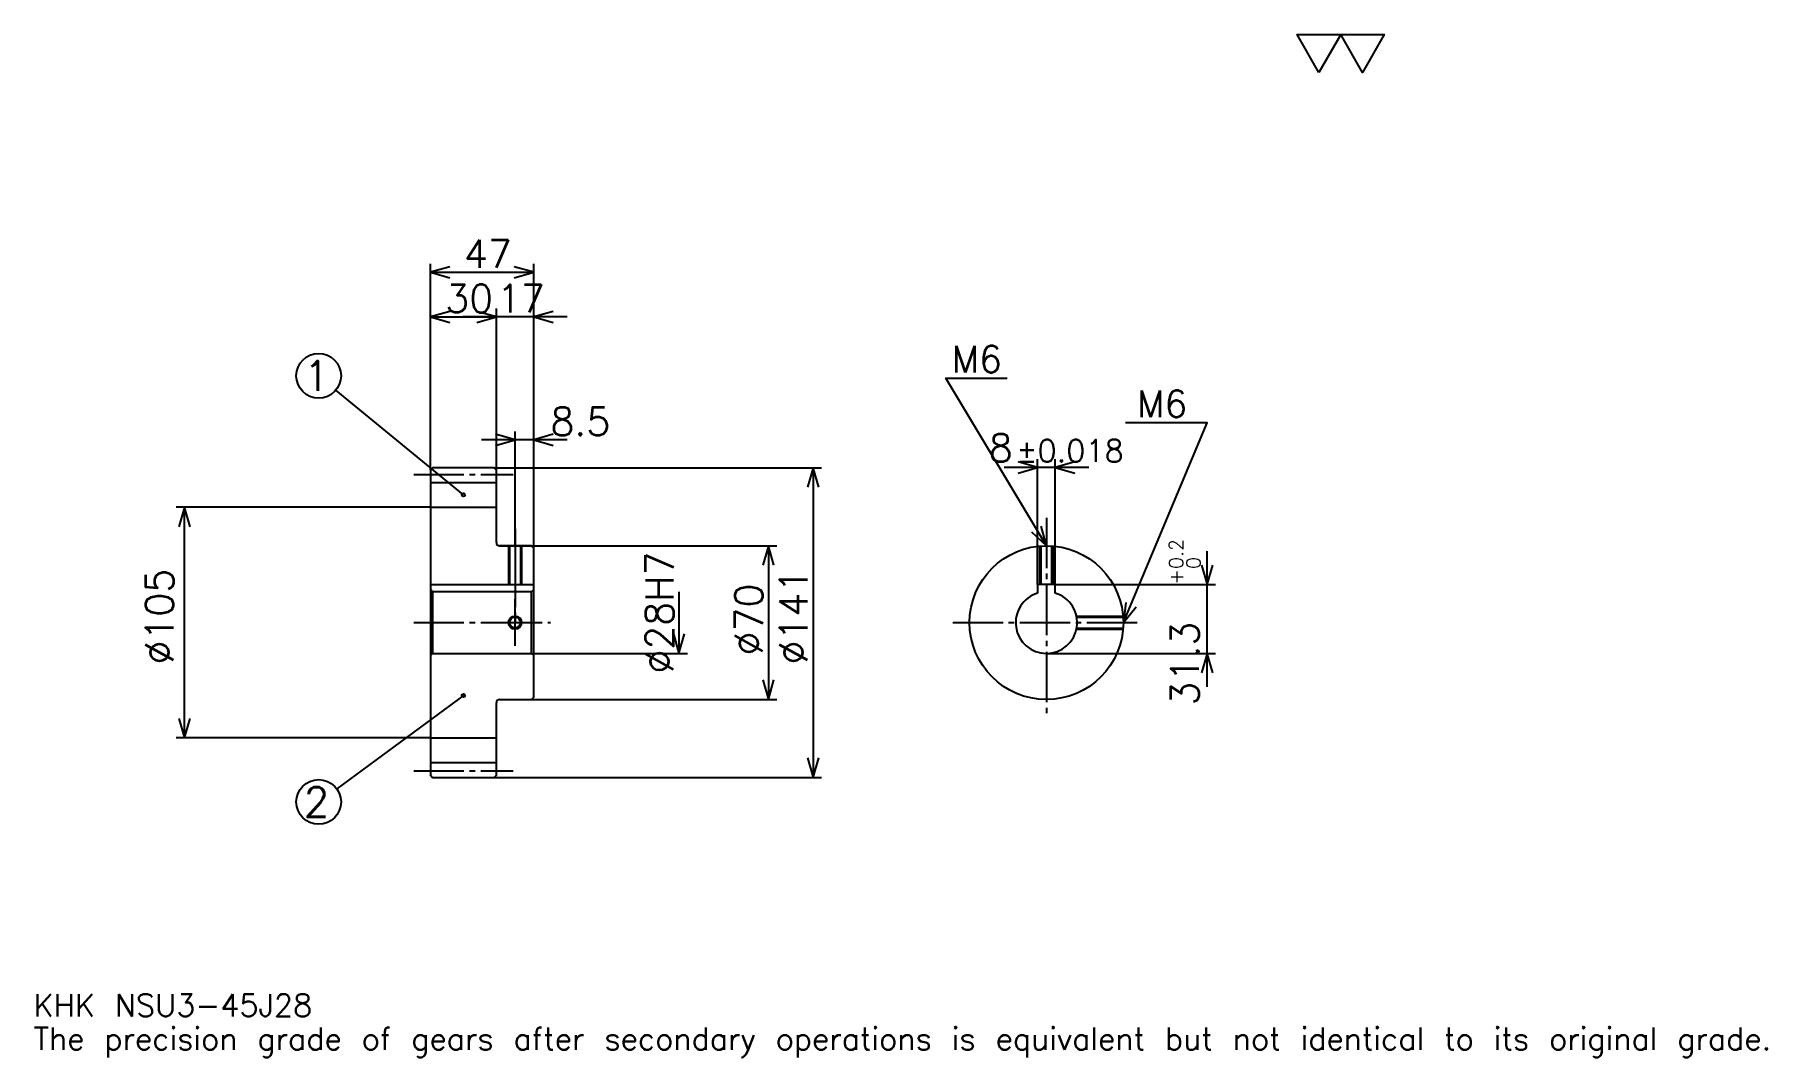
# Model space of a CAD drawing. Extents: x 26 to 815, y 9 to 475.
import ezdxf

# ---------------------------------------------------------------- set-up
doc = ezdxf.new("R2010")
doc.units = 0
doc.linetypes.add('DASHDOT', pattern=[30.521738, 22.891304, -2.543478, 2.543478, -2.543478])
doc.layers.get('0').update_dxf_attribs({"linetype": 'CONTINUOUS'})
doc.layers.add('DASHDOT', color=6, linetype='DASHDOT')
doc.styles.add('KANJI', font='TXT', dxfattribs={"bigfont": 'BIGFONT'})

msp = doc.modelspace()

# ---------------------------------------------------------------- linework, layer by layer
at = {"color": 5}
for p, q in [((206.021729, 277.793488), (206.021729, 370.630432)), ((206.021729, 366.815216), (253.021729, 366.815216)), ((253.021729, 277.793488), (253.021729, 370.630432)), ((236.021729, 277.793488), (236.021729, 350.282623)), ((206.021729, 346.467407), (236.021729, 346.467407)), ((268.282593, 346.467407), (220.760864, 346.467407)), ((221.021729, 265.418488), (163.005768, 313.195496)), ((244.521729, 277.793488), (244.521729, 294.326111)), ((268.282593, 290.510864), (229.260864, 290.510864)), ((206.021729, 276.793488), (206.021729, 277.793488)), ((235.021729, 277.793488), (253.021729, 277.793488)), ((236.021729, 276.793488), (236.021729, 277.793488)), ((244.521729, 242.293488), (244.521729, 277.793488)), ((244.521729, 242.293488), (244.521729, 277.793488)), ((253.021729, 277.793488), (384.010864, 277.793488)), ((253.021729, 241.293488), (253.021729, 277.793488)), ((380.195648, 277.793488), (380.195648, 136.793488)), ((505.673889, 277.902191), (467.152161, 277.902191)), ((482.413025, 224.593491), (482.413025, 281.717407)), ((490.413025, 224.593491), (490.413025, 281.717407)), ((206.021729, 259.793488), (90.293472, 259.793488)), ((94.108688, 154.793488), (94.108688, 259.793488)), ((237.521729, 242.293488), (253.021729, 242.293488)), ((253.021729, 242.293488), (363.663025, 242.293488)), ((359.847809, 242.293488), (359.847809, 172.293488)), ((559.565186, 178.032623), (559.565186, 239.854355)), ((319.152161, 221.293488), (319.152161, 193.293488)), ((490.413025, 224.593491), (563.380371, 224.593491)), ((253.021729, 193.293488), (322.967377, 193.293488)), ((486.413025, 193.293488), (563.380371, 193.293488)), ((221.021729, 174.043488), (163.349609, 131.649719)), ((237.521729, 172.293488), (253.021729, 172.293488)), ((253.021729, 172.293488), (363.663025, 172.293488)), ((206.021729, 154.793488), (90.293472, 154.793488)), ((235.021729, 136.793488), (253.021729, 136.793488)), ((253.021729, 136.793488), (384.010864, 136.793488))]:
    msp.add_line(p, q, dxfattribs=at)
at = {"color": 4}
for p, q in [((206.021729, 271.043488), (236.021729, 271.043488)), ((206.021729, 259.793488), (236.021729, 259.793488)), ((206.021729, 224.593491), (253.021729, 224.593491)), ((207.021729, 221.293488), (207.021729, 193.293488)), ((252.021729, 221.293488), (253.021729, 222.293488)), ((252.021729, 193.293488), (253.021729, 192.293488)), ((206.021729, 154.793488), (236.021729, 154.793488)), ((206.021729, 143.543488), (236.021729, 143.543488))]:
    msp.add_line(p, q, dxfattribs=at)
at = {"color": 7}
msp.add_lwpolyline([(610.434753, 457.82608), (600.515198, 475.019989), (640.19342, 475.019989), (630.273865, 457.82608), (620.354309, 475.019989), (610.434753, 457.82608)], dxfattribs=at)
at = {"color": 5}
for points in [[(214.923904, 369.358704), (206.021729, 366.815216), (214.923904, 364.271729)], [(244.119553, 364.271729), (253.021729, 366.815216), (244.119553, 369.358704)], [(214.923904, 349.010864), (206.021729, 346.467407), (214.923904, 343.92395)], [(227.119553, 343.92395), (236.021729, 346.467407), (227.119553, 349.010864)], [(227.119553, 343.92395), (236.021729, 346.467407), (227.119553, 349.010864)], [(261.923889, 349.010864), (253.021729, 346.467407), (261.923889, 343.92395)], [(486.413025, 242.293488), (440.630432, 318.597839), (468.608673, 318.597839)], [(235.619553, 287.967407), (244.521729, 290.510864), (235.619553, 293.054352)], [(261.923889, 293.054352), (253.021729, 290.510864), (261.923889, 287.967407)], [(521.413025, 207.293488), (559.565186, 298.25), (522.43042, 298.25)], [(382.739136, 268.891296), (380.195648, 277.793488), (377.652161, 268.891296)], [(473.510864, 275.358704), (482.413025, 277.902191), (473.510864, 280.445679)], [(499.315186, 280.445679), (490.413025, 277.902191), (499.315186, 275.358704)], [(96.652168, 250.891312), (94.108688, 259.793488), (91.565208, 250.891312)], [(479.651886, 248.618439), (486.413025, 242.293488), (484.013916, 251.235657)], [(362.391296, 233.391312), (359.847809, 242.293488), (357.304321, 233.391312)], [(557.021729, 233.495667), (559.565186, 224.593491), (562.108643, 233.495667)], [(522.510925, 216.486557), (521.413025, 207.293488), (527.201904, 214.51889)], [(316.608673, 202.195663), (319.152161, 193.293488), (321.695648, 202.195663)], [(562.108643, 184.391312), (559.565186, 193.293488), (557.021729, 184.391312)], [(357.304321, 181.195663), (359.847809, 172.293488), (362.391296, 181.195663)], [(91.565208, 163.695663), (94.108688, 154.793488), (96.652168, 163.695663)], [(377.652161, 145.695663), (380.195648, 136.793488), (382.739136, 145.695663)]]:
    msp.add_lwpolyline(points, dxfattribs=at)
at = {"color": 4}
for points in [[(236.021729, 243.793488), (236.021729, 276.793488), (235.021729, 277.793488), (207.021729, 277.793488), (206.021729, 276.793488), (206.021729, 192.293488)], [(237.521729, 172.293488), (252.021729, 172.293488), (253.021729, 173.293488), (253.021729, 241.293488), (252.021729, 242.293488), (237.521729, 242.293488)], [(241.521729, 242.293488), (241.521729, 224.593491)], [(242.061737, 242.293488), (242.061737, 224.593491)], [(246.98172, 242.293488), (246.98172, 224.593491)], [(247.521729, 242.293488), (247.521729, 224.593491)], [(483.413025, 224.593491), (483.413025, 242.164673)], [(483.953033, 224.593491), (483.953033, 242.206924)], [(488.873016, 224.593491), (488.873016, 242.206924)], [(489.413025, 224.593491), (489.413025, 242.164673)], [(206.021729, 192.293488), (207.021729, 193.293488), (252.021729, 193.293488), (252.021729, 221.293488), (207.021729, 221.293488), (206.021729, 222.293488)], [(490.413025, 220.7099), (490.413025, 224.593491), (482.413025, 224.593491), (482.413025, 220.7099)], [(500.08783, 210.293488), (521.28418, 210.293488)], [(500.19519, 209.753494), (521.326477, 209.753494)], [(500.08783, 204.293488), (521.28418, 204.293488)], [(500.19519, 204.833481), (521.326477, 204.833481)], [(206.021729, 192.293488), (206.021729, 137.793488), (207.021729, 136.793488), (235.021729, 136.793488), (236.021729, 137.793488), (236.021729, 170.793488)]]:
    msp.add_lwpolyline(points, dxfattribs=at)
at = {"color": 5}
for centre, radius in [((155.152161, 319.663055), 10.173913), ((221.021729, 265.418488), 0.763044), ((221.021729, 174.043488), 0.763044), ((155.152161, 125.623924), 10.173913)]:
    msp.add_circle(centre, radius, dxfattribs=at)
at = {"color": 4}
for centre, radius in [((486.413025, 207.293488), 35), ((244.521729, 207.293488), 2.46)]:
    msp.add_circle(centre, radius, dxfattribs=at)
at = {"color": 7}
msp.add_circle((244.521729, 207.293488), 3, dxfattribs=at)
at = {"color": 4}
for centre, radius, start, end in [((237.521729, 243.793488), 1.5, 180, 270), ((486.413025, 207.293488), 14, 106.601549926, 73.398450074), ((237.521729, 170.793488), 1.5, 90, 180)]:
    msp.add_arc(centre, radius, start, end, dxfattribs=at)
at = {"layer": 'DASHDOT', "color": 7}
for p, q in [((198.391296, 274.793488), (243.652161, 274.793488)), ((486.413025, 255.01088), (486.413025, 164.663055)), ((244.521729, 242.293488), (244.521729, 207.293488)), ((198.391296, 207.293488), (260.652161, 207.293488)), ((443.782593, 207.293488), (529.043457, 207.293488)), ((198.391296, 139.793488), (243.652161, 139.793488))]:
    msp.add_line(p, q, dxfattribs=at)
for points in [[(244.521729, 249.92392), (244.521729, 216.963058)], [(244.521729, 196.663055), (244.521729, 217.92392)], [(233.891296, 207.293488), (255.152161, 207.293488)]]:
    msp.add_lwpolyline(points, dxfattribs=at)

# ---------------------------------------------------------------- texts
at = {"color": 7, "style": 'KANJI'}
for s, height, p in [('47', 12.717391, (221.255432, 368.850006)), ('30', 12.717391, (212.755417, 348.502197)), ('17', 12.717391, (236.255432, 348.502197)), ('M6', 12.208696, (443.173889, 321.141296)), ('1', 13.565217, (148.369553, 312.880432)), ('M6', 12.208696, (527.517395, 300.793488)), ('8.5', 12.717391, (260.652161, 292.545654)), ('8', 12.717391, (460.161804, 280.445679)), ('%%p0.018', 10.173913, (472.750458, 280.445679)), ('2', 13.565217, (148.369553, 118.841316)), ('KHK NSU3-45J28', 10.173913, (25.434782, 27.97826)), ('The precision grade of gears after secondary operations is equivalent but not identical to its original grade.', 10.173913, (25.434782, 12.717391))]:
    msp.add_text(s, height=height, dxfattribs=at).set_placement(p)
for s, height, p in [('0.2', 6.358696, (548.628235, 231.719284)), ('%%c28H7', 12.717391, (316.608673, 184.084244)), ('%%c105', 12.717391, (89.021729, 188.217407)), ('+', 6.358696, (548.628235, 224.597549)), ('0', 6.358696, (556.513, 231.719284)), ('%%c70', 12.717391, (357.304321, 192.350555)), ('%%c141', 12.717391, (377.652161, 188.217407)), ('31.3', 12.717391, (555.75, 169.551651))]:
    msp.add_text(s, height=height, rotation=90, dxfattribs=at).set_placement(p)

doc.saveas('drawing.dxf')
